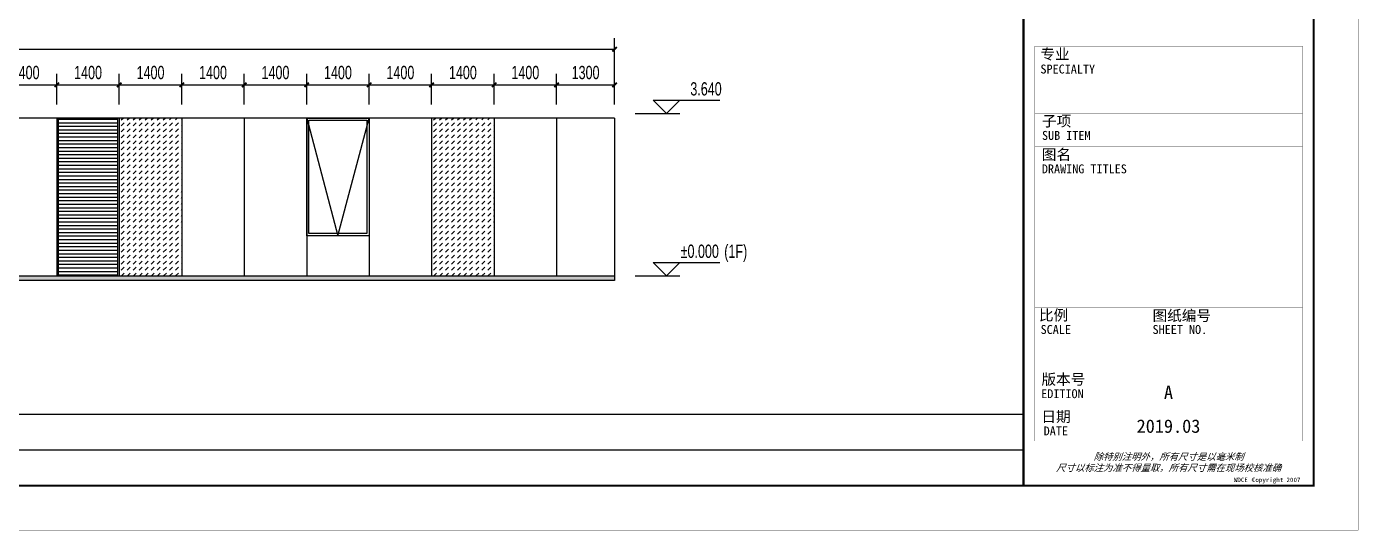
# Model space of a CAD drawing. Extents: x -3 to 440502, y -49243 to 59402.
# Drawn here: x 232456 to 262302, y -2 to 11289 of the extents above; entities that cross this region are included whole.
import ezdxf
from ezdxf.enums import TextEntityAlignment as Align

# ---------------------------------------------------------------- set-up
doc = ezdxf.new("R2010")
doc.units = 0
doc.header["$LTSCALE"] = 1000
doc.header["$MEASUREMENT"] = 0
for name, color, linetype in [('01-标注_尺寸', 124, 'Continuous'), ('01-标注_标高', 200, 'Continuous'), ('02-TEXT_标注', 130, 'Continuous'), ('05-填充_156', 156, 'Continuous'), ('05-填充_18', 18, 'Continuous'), ('A-0-图名图例', 2, 'Continuous'), ('A-C_窗', 140, 'Continuous'), ('E-立面', 255, 'Continuous')]:
    doc.layers.add(name, color=color, linetype=linetype)
doc.styles.add('_TCH_DIM', font='ros.shx', dxfattribs={"bigfont": 'jd.shx'})
doc.styles.add('_TCH_DIM_T3', font='ros.shx', dxfattribs={"width": 0.705882, "bigfont": 'jd.shx'})
doc.styles.add('图签信息$0$华文细黑', font='STXIHEI.TTF', dxfattribs={"height": 10})
doc.dimstyles.new('_TCH_ARCH&&100', dxfattribs={"dimtxt": 297.5, "dimasz": 100, "dimexe": 250, "dimexo": 300, "dimgap": 126.25, "dimtad": 1, "dimdec": 0, "dimzin": 0, "dimdsep": 46, "dimtxsty": '_TCH_DIM_T3', "dimblk": 'ARCHTICK', "dimcen": 0.09, "dimclrt": 7, "dimazin": 2, "dimtfac": 1, "dimtdec": 0, "dimtix": 1, "dimtmove": 2, "dimatfit": 3, "dimfxl": 0, "dimtolj": 1, "dimtzin": 0, "dimarcsym": 0})

# ---------------------------------------------------------------- blocks, each defined once
blk = doc.blocks.new('图框-A1')
for points, const_width in [([(0, 0), (841, 0), (841, 594), (0, 594)], 0.05), ([(766, 584), (25, 584), (25, 10), (766, 10)], 0.5)]:
    blk.add_lwpolyline(points, close=True, dxfattribs=dict(const_width=const_width))
blk = doc.blocks.new('图签信息$0$WDCE Copyright200X')
at = {"const_width": 0.016}
blk.add_lwpolyline([(-10.6, 1.26, 1), (-11.4, 1.26, 1)], format="xyb", close=True, dxfattribs=at)
at = {"style": '图签信息$0$华文细黑'}
for s, p in [('WDCE ', (-11.46, 0.5)), ('     Copyright ', (-3.51, 0.5))]:
    blk.add_text(s, height=1, dxfattribs=at).set_placement(p, align=Align.BOTTOM_RIGHT)
blk.add_text('c', height=0.6, dxfattribs=at).set_placement((-11.04, 1.35), align=Align.MIDDLE_CENTER)
blk.add_attdef('200X', text='', height=1, dxfattribs=at).set_placement((-0.45, 0.5), align=Align.BOTTOM_RIGHT)
blk = doc.blocks.new('图签信息')
at = {"const_width": 0.5}
blk.add_lwpolyline([(-65, 0), (0, 0), (0, 500.5), (-65, 500.5)], close=True, dxfattribs=at)
at = {"const_width": 0.05}
for points in [[(-62.5, 98.5), (-2.5, 98.5), (-2.5, 10), (-62.5, 10), (-62.5, 98.5)], [(-62.5, 83.5), (-2.5, 83.5)], [(-62.5, 76), (-2.5, 76)], [(-62.5, 40), (-2.5, 40)], [(-37.5, 40), (-37.5, 26)], [(-62.5, 26), (-2.5, 26)], [(-62.5, 18), (-2.5, 18)]]:
    blk.add_lwpolyline(points, dxfattribs=at)
blk.add_blockref('图签信息$0$WDCE Copyright200X', (-2.5, 0)).add_auto_attribs({'200X': '2007'})
at = {"style": '图签信息$0$华文细黑'}
for s, height, p in [('专业', 2.4, (-61.23, 97.93)), ('SPECIALTY', 2, (-61.23, 94.38)), ('子项', 2.4, (-60.88, 82.92)), ('SUB ITEM', 2, (-60.88, 79.5)), ('图名', 2.4, (-60.91, 75.41)), ('DRAWING TITLES', 2, (-60.91, 72)), ('比例', 2.4, (-61.56, 39.42)), ('图纸编号', 2.4, (-36.1, 39.32)), ('SCALE', 2, (-61.19, 36)), ('SHEET NO.', 2, (-36.1, 36)), ('版本号', 2.4, (-61, 25.03)), ('EDITION', 2, (-61.06, 21.61)), ('日期', 2.4, (-61, 16.68)), ('DATE', 2, (-60.5, 13.26))]:
    blk.add_text(s, height=height, dxfattribs=at).set_placement(p, align=Align.TOP_LEFT)
at = {"color": 4, "style": '图签信息$0$华文细黑'}
for s, p in [('A', (-32.53, 19.4)), ('2019.03', (-32.53, 11.84))]:
    blk.add_text(s, height=3, dxfattribs=at).set_placement(p, align=Align.CENTER)
at = {"style": '图签信息$0$华文细黑', "oblique": 20}
for s, p in [('除特别注明外，所有尺寸是以毫米制', (-32.5, 6.5)), ('尺寸以标注为准不得量取，所有尺寸需在现场校核准确', (-32.5, 4))]:
    blk.add_text(s, height=1.5, dxfattribs=at).set_placement(p, align=Align.MIDDLE_CENTER)
blk = doc.blocks.new('图签-A1')
at = {"color": 2}
blk.add_blockref('图签信息', (0, 0), dxfattribs=at)
blk = doc.blocks.new('A$C70DF4B89')
at = {"layer": 'A-C_窗'}
for points in [[(-1400, 2640), (0, 2640), (0, 0), (-1400, 0)], [(-1350, 2590), (-50, 2590), (-50, 50), (-1350, 50)]]:
    blk.add_lwpolyline(points, close=True, dxfattribs=at)
blk.add_lwpolyline([(-1400, 2640), (-700, 0), (0, 2640)], dxfattribs=at)
blk = doc.blocks.new('*U80')
for p, q in [((0, 1600), (45267, 1600)), ((0, 800), (45267, 800)), ((0, 0), (45267, 0))]:
    blk.add_line(p, q)
blk = doc.blocks.new('_ArchTick')
at = {"color": 0, "linetype": 'ByBlock', "const_width": 0.4}
blk.add_lwpolyline([(-0.5, -0.5), (0.5, 0.5)], dxfattribs=at)
blk = doc.blocks.new('*D632')
at = {"layer": '01-标注_尺寸', "color": 0, "lineweight": -2, "transparency": 16777216}
for p, q in [((231733, 9540), (231733, 10233)), ((233133, 9540), (233133, 10233)), ((231733, 9983), (233133, 9983))]:
    blk.add_line(p, q, dxfattribs=at)
at = {"layer": 'Defpoints', "color": 0, "transparency": 16777216}
for p in [(233133, 9983), (231733, 9240), (233133, 9240)]:
    blk.add_point(p, dxfattribs=at)
at = {"layer": '01-标注_尺寸', "color": 0, "lineweight": -2, "transparency": 16777216, "xscale": 100, "yscale": 100, "zscale": 100, "rotation": 180}
blk.add_blockref('_ArchTick', (231733, 9983), dxfattribs=at)
at = {"layer": '01-标注_尺寸', "color": 0, "lineweight": -2, "transparency": 16777216, "xscale": 100, "yscale": 100, "zscale": 100}
blk.add_blockref('_ArchTick', (233133, 9983), dxfattribs=at)
at = {"layer": '01-标注_尺寸', "color": 7, "transparency": 16777216, "insert": (232433, 10258), "char_height": 297.5, "attachment_point": 5, "style": '_TCH_DIM_T3'}
blk.add_mtext('\\A1;1400', dxfattribs=at)
blk = doc.blocks.new('*D633')
at = {"layer": '01-标注_尺寸', "color": 0, "lineweight": -2, "transparency": 16777216}
for p, q in [((233133, 9540), (233133, 10233)), ((234533, 9540), (234533, 10233)), ((233133, 9983), (234533, 9983))]:
    blk.add_line(p, q, dxfattribs=at)
at = {"layer": 'Defpoints', "color": 0, "transparency": 16777216}
for p in [(234533, 9983), (233133, 9240), (234533, 9240)]:
    blk.add_point(p, dxfattribs=at)
at = {"layer": '01-标注_尺寸', "color": 0, "lineweight": -2, "transparency": 16777216, "xscale": 100, "yscale": 100, "zscale": 100, "rotation": 180}
blk.add_blockref('_ArchTick', (233133, 9983), dxfattribs=at)
at = {"layer": '01-标注_尺寸', "color": 0, "lineweight": -2, "transparency": 16777216, "xscale": 100, "yscale": 100, "zscale": 100}
blk.add_blockref('_ArchTick', (234533, 9983), dxfattribs=at)
at = {"layer": '01-标注_尺寸', "color": 7, "transparency": 16777216, "insert": (233833, 10258), "char_height": 297.5, "attachment_point": 5, "style": '_TCH_DIM_T3'}
blk.add_mtext('\\A1;1400', dxfattribs=at)
blk = doc.blocks.new('*D634')
at = {"layer": '01-标注_尺寸', "color": 0, "lineweight": -2, "transparency": 16777216}
for p, q in [((234533, 9540), (234533, 10233)), ((235933, 9540), (235933, 10233)), ((234533, 9983), (235933, 9983))]:
    blk.add_line(p, q, dxfattribs=at)
at = {"layer": 'Defpoints', "color": 0, "transparency": 16777216}
for p in [(235933, 9983), (234533, 9240), (235933, 9240)]:
    blk.add_point(p, dxfattribs=at)
at = {"layer": '01-标注_尺寸', "color": 0, "lineweight": -2, "transparency": 16777216, "xscale": 100, "yscale": 100, "zscale": 100, "rotation": 180}
blk.add_blockref('_ArchTick', (234533, 9983), dxfattribs=at)
at = {"layer": '01-标注_尺寸', "color": 0, "lineweight": -2, "transparency": 16777216, "xscale": 100, "yscale": 100, "zscale": 100}
blk.add_blockref('_ArchTick', (235933, 9983), dxfattribs=at)
at = {"layer": '01-标注_尺寸', "color": 7, "transparency": 16777216, "insert": (235233, 10258), "char_height": 297.5, "attachment_point": 5, "style": '_TCH_DIM_T3'}
blk.add_mtext('\\A1;1400', dxfattribs=at)
blk = doc.blocks.new('*D635')
at = {"layer": '01-标注_尺寸', "color": 0, "lineweight": -2, "transparency": 16777216}
for p, q in [((235933, 9540), (235933, 10233)), ((237333, 9540), (237333, 10233)), ((235933, 9983), (237333, 9983))]:
    blk.add_line(p, q, dxfattribs=at)
at = {"layer": 'Defpoints', "color": 0, "transparency": 16777216}
for p in [(237333, 9983), (235933, 9240), (237333, 9240)]:
    blk.add_point(p, dxfattribs=at)
at = {"layer": '01-标注_尺寸', "color": 0, "lineweight": -2, "transparency": 16777216, "xscale": 100, "yscale": 100, "zscale": 100, "rotation": 180}
blk.add_blockref('_ArchTick', (235933, 9983), dxfattribs=at)
at = {"layer": '01-标注_尺寸', "color": 0, "lineweight": -2, "transparency": 16777216, "xscale": 100, "yscale": 100, "zscale": 100}
blk.add_blockref('_ArchTick', (237333, 9983), dxfattribs=at)
at = {"layer": '01-标注_尺寸', "color": 7, "transparency": 16777216, "insert": (236633, 10258), "char_height": 297.5, "attachment_point": 5, "style": '_TCH_DIM_T3'}
blk.add_mtext('\\A1;1400', dxfattribs=at)
blk = doc.blocks.new('*D636')
at = {"layer": '01-标注_尺寸', "color": 0, "lineweight": -2, "transparency": 16777216}
for p, q in [((237333, 9540), (237333, 10233)), ((238733, 9540), (238733, 10233)), ((237333, 9983), (238733, 9983))]:
    blk.add_line(p, q, dxfattribs=at)
at = {"layer": 'Defpoints', "color": 0, "transparency": 16777216}
for p in [(238733, 9983), (237333, 9240), (238733, 9240)]:
    blk.add_point(p, dxfattribs=at)
at = {"layer": '01-标注_尺寸', "color": 0, "lineweight": -2, "transparency": 16777216, "xscale": 100, "yscale": 100, "zscale": 100, "rotation": 180}
blk.add_blockref('_ArchTick', (237333, 9983), dxfattribs=at)
at = {"layer": '01-标注_尺寸', "color": 0, "lineweight": -2, "transparency": 16777216, "xscale": 100, "yscale": 100, "zscale": 100}
blk.add_blockref('_ArchTick', (238733, 9983), dxfattribs=at)
at = {"layer": '01-标注_尺寸', "color": 7, "transparency": 16777216, "insert": (238033, 10258), "char_height": 297.5, "attachment_point": 5, "style": '_TCH_DIM_T3'}
blk.add_mtext('\\A1;1400', dxfattribs=at)
blk = doc.blocks.new('*D637')
at = {"layer": '01-标注_尺寸', "color": 0, "lineweight": -2, "transparency": 16777216}
for p, q in [((238733, 9540), (238733, 10233)), ((240133, 9540), (240133, 10233)), ((238733, 9983), (240133, 9983))]:
    blk.add_line(p, q, dxfattribs=at)
at = {"layer": 'Defpoints', "color": 0, "transparency": 16777216}
for p in [(240133, 9983), (238733, 9240), (240133, 9240)]:
    blk.add_point(p, dxfattribs=at)
at = {"layer": '01-标注_尺寸', "color": 0, "lineweight": -2, "transparency": 16777216, "xscale": 100, "yscale": 100, "zscale": 100, "rotation": 180}
blk.add_blockref('_ArchTick', (238733, 9983), dxfattribs=at)
at = {"layer": '01-标注_尺寸', "color": 0, "lineweight": -2, "transparency": 16777216, "xscale": 100, "yscale": 100, "zscale": 100}
blk.add_blockref('_ArchTick', (240133, 9983), dxfattribs=at)
at = {"layer": '01-标注_尺寸', "color": 7, "transparency": 16777216, "insert": (239433, 10258), "char_height": 297.5, "attachment_point": 5, "style": '_TCH_DIM_T3'}
blk.add_mtext('\\A1;1400', dxfattribs=at)
blk = doc.blocks.new('*D638')
at = {"layer": '01-标注_尺寸', "color": 0, "lineweight": -2, "transparency": 16777216}
for p, q in [((240133, 9540), (240133, 10233)), ((241533, 9540), (241533, 10233)), ((240133, 9983), (241533, 9983))]:
    blk.add_line(p, q, dxfattribs=at)
at = {"layer": 'Defpoints', "color": 0, "transparency": 16777216}
for p in [(241533, 9983), (240133, 9240), (241533, 9240)]:
    blk.add_point(p, dxfattribs=at)
at = {"layer": '01-标注_尺寸', "color": 0, "lineweight": -2, "transparency": 16777216, "xscale": 100, "yscale": 100, "zscale": 100, "rotation": 180}
blk.add_blockref('_ArchTick', (240133, 9983), dxfattribs=at)
at = {"layer": '01-标注_尺寸', "color": 0, "lineweight": -2, "transparency": 16777216, "xscale": 100, "yscale": 100, "zscale": 100}
blk.add_blockref('_ArchTick', (241533, 9983), dxfattribs=at)
at = {"layer": '01-标注_尺寸', "color": 7, "transparency": 16777216, "insert": (240833, 10258), "char_height": 297.5, "attachment_point": 5, "style": '_TCH_DIM_T3'}
blk.add_mtext('\\A1;1400', dxfattribs=at)
blk = doc.blocks.new('*D639')
at = {"layer": '01-标注_尺寸', "color": 0, "lineweight": -2, "transparency": 16777216}
for p, q in [((241533, 9540), (241533, 10233)), ((242933, 9540), (242933, 10233)), ((241533, 9983), (242933, 9983))]:
    blk.add_line(p, q, dxfattribs=at)
at = {"layer": 'Defpoints', "color": 0, "transparency": 16777216}
for p in [(242933, 9983), (241533, 9240), (242933, 9240)]:
    blk.add_point(p, dxfattribs=at)
at = {"layer": '01-标注_尺寸', "color": 0, "lineweight": -2, "transparency": 16777216, "xscale": 100, "yscale": 100, "zscale": 100, "rotation": 180}
blk.add_blockref('_ArchTick', (241533, 9983), dxfattribs=at)
at = {"layer": '01-标注_尺寸', "color": 0, "lineweight": -2, "transparency": 16777216, "xscale": 100, "yscale": 100, "zscale": 100}
blk.add_blockref('_ArchTick', (242933, 9983), dxfattribs=at)
at = {"layer": '01-标注_尺寸', "color": 7, "transparency": 16777216, "insert": (242233, 10258), "char_height": 297.5, "attachment_point": 5, "style": '_TCH_DIM_T3'}
blk.add_mtext('\\A1;1400', dxfattribs=at)
blk = doc.blocks.new('*D640')
at = {"layer": '01-标注_尺寸', "color": 0, "lineweight": -2, "transparency": 16777216}
for p, q in [((242933, 9540), (242933, 10233)), ((244333, 9540), (244333, 10233)), ((242933, 9983), (244333, 9983))]:
    blk.add_line(p, q, dxfattribs=at)
at = {"layer": 'Defpoints', "color": 0, "transparency": 16777216}
for p in [(244333, 9983), (242933, 9240), (244333, 9240)]:
    blk.add_point(p, dxfattribs=at)
at = {"layer": '01-标注_尺寸', "color": 0, "lineweight": -2, "transparency": 16777216, "xscale": 100, "yscale": 100, "zscale": 100, "rotation": 180}
blk.add_blockref('_ArchTick', (242933, 9983), dxfattribs=at)
at = {"layer": '01-标注_尺寸', "color": 0, "lineweight": -2, "transparency": 16777216, "xscale": 100, "yscale": 100, "zscale": 100}
blk.add_blockref('_ArchTick', (244333, 9983), dxfattribs=at)
at = {"layer": '01-标注_尺寸', "color": 7, "transparency": 16777216, "insert": (243633, 10258), "char_height": 297.5, "attachment_point": 5, "style": '_TCH_DIM_T3'}
blk.add_mtext('\\A1;1400', dxfattribs=at)
blk = doc.blocks.new('*D641')
at = {"layer": '01-标注_尺寸', "color": 0, "lineweight": -2, "transparency": 16777216}
for p, q in [((244333, 9540), (244333, 10233)), ((245633, 9540), (245633, 10233)), ((244333, 9983), (245633, 9983))]:
    blk.add_line(p, q, dxfattribs=at)
at = {"layer": 'Defpoints', "color": 0, "transparency": 16777216}
for p in [(245633, 9983), (244333, 9240), (245633, 9240)]:
    blk.add_point(p, dxfattribs=at)
at = {"layer": '01-标注_尺寸', "color": 0, "lineweight": -2, "transparency": 16777216, "xscale": 100, "yscale": 100, "zscale": 100, "rotation": 180}
blk.add_blockref('_ArchTick', (244333, 9983), dxfattribs=at)
at = {"layer": '01-标注_尺寸', "color": 0, "lineweight": -2, "transparency": 16777216, "xscale": 100, "yscale": 100, "zscale": 100}
blk.add_blockref('_ArchTick', (245633, 9983), dxfattribs=at)
at = {"layer": '01-标注_尺寸', "color": 7, "transparency": 16777216, "insert": (244983, 10258), "char_height": 297.5, "attachment_point": 5, "style": '_TCH_DIM_T3'}
blk.add_mtext('\\A1;1300', dxfattribs=at)
blk = doc.blocks.new('*D642')
at = {"layer": '01-标注_尺寸', "color": 0, "lineweight": -2, "transparency": 16777216}
for p, q in [((215033, 9841), (215033, 11033)), ((215033, 10783), (245633, 10783)), ((245633, 9841), (245633, 11033))]:
    blk.add_line(p, q, dxfattribs=at)
at = {"layer": 'Defpoints', "color": 0, "transparency": 16777216}
for p in [(245633, 10783), (215033, 9541), (245633, 9541)]:
    blk.add_point(p, dxfattribs=at)
at = {"layer": '01-标注_尺寸', "color": 0, "lineweight": -2, "transparency": 16777216, "xscale": 100, "yscale": 100, "zscale": 100, "rotation": 180}
blk.add_blockref('_ArchTick', (215033, 10783), dxfattribs=at)
at = {"layer": '01-标注_尺寸', "color": 0, "lineweight": -2, "transparency": 16777216, "xscale": 100, "yscale": 100, "zscale": 100}
blk.add_blockref('_ArchTick', (245633, 10783), dxfattribs=at)
at = {"layer": '01-标注_尺寸', "color": 7, "transparency": 16777216, "insert": (230333, 11058), "char_height": 297.5, "attachment_point": 5, "style": '_TCH_DIM_T3'}
blk.add_mtext('\\A1;30600', dxfattribs=at)

msp = doc.modelspace()

# ---------------------------------------------------------------- hatches: boundary and pattern name
at = {"layer": '05-填充_156'}
h = msp.add_hatch(dxfattribs=at)
h.set_pattern_fill('DASH', color=256, scale=100, angle=-45)
h.set_pattern_definition([(45, (217199.92, -188412.35), (4e-14, 134.70384), [95.25, -95.25])])
h.paths.add_polyline_path([(235932.6, 9240), (234532.6, 9240), (234532.6, 5700), (235932.6, 5700)])
h = msp.add_hatch(dxfattribs=at)
h.set_pattern_fill('DASH', color=256, scale=100, angle=-45)
h.set_pattern_definition([(45, (224199.92, -188412.35), (4e-14, 134.70384), [95.25, -95.25])])
h.paths.add_polyline_path([(242932.6, 9240), (241532.6, 9240), (241532.6, 5700), (242932.6, 5700)])
at = {"layer": '05-填充_18'}
h = msp.add_hatch(color=256, dxfattribs=at)
h.dxf.hatch_style = 1
h.paths.add_polyline_path([(215032.6, 5700), (215032.6, 5600), (245632.6, 5600), (245632.6, 5700)])
at = {"layer": 'A-C_窗'}
h = msp.add_hatch(dxfattribs=at)
h.set_pattern_fill('ANSI31', color=256, scale=50, angle=315)
h.set_pattern_definition([(0, (591520.75, -141756.25), (2e-14, 79.375), [])])
h.paths.add_polyline_path([(233162.6, 9240), (233162.6, 5700), (234502.6, 5700), (234502.6, 9240)])

# ---------------------------------------------------------------- linework, layer by layer
at = {"layer": '01-标注_标高'}
for p, q in [((246795.1, 9340), (246495.1, 9640)), ((246495.1, 9640), (247991.1, 9640)), ((246795.1, 9340), (247095.1, 9640)), ((246095.1, 9340), (247095.1, 9340)), ((246795.1, 5700), (246495.1, 6000)), ((246495.1, 6000), (247991.1, 6000)), ((246795.1, 5700), (247095.1, 6000)), ((246095.1, 5700), (247095.1, 5700))]:
    msp.add_line(p, q, dxfattribs=at)
at = {"layer": 'A-C_窗'}
for points in [[(233132.6, 9240), (233132.6, 5700)], [(234532.6, 9240), (234532.6, 5700)], [(235932.6, 9240), (235932.6, 5700)], [(237332.6, 9240), (237332.6, 5700)], [(238732.6, 9240), (238732.6, 5700)], [(240132.6, 9240), (240132.6, 5700)], [(241532.6, 9240), (241532.6, 5700)], [(242932.6, 9240), (242932.6, 5700)], [(244332.6, 9240), (244332.6, 5700)], [(215032.6, 5700), (245632.6, 5700)]]:
    msp.add_lwpolyline(points, dxfattribs=at)
msp.add_lwpolyline([(233162.6, 5700), (234502.6, 5700), (234502.6, 9240), (233162.6, 9240)], close=True, dxfattribs=at)
at = {"layer": 'E-立面'}
msp.add_line((245632.6, 9240), (215032.6, 9240), dxfattribs=at)
for points in [[(245632.6, 9240), (245632.6, 5600)], [(245632.6, 5600), (215032.6, 5600)]]:
    msp.add_lwpolyline(points, dxfattribs=at)

# ---------------------------------------------------------------- block references
at = {"xscale": 100, "yscale": 100, "zscale": 100}
for name, p in [('图框-A1', (178200, 0)), ('图签-A1', (261300, 1000))]:
    msp.add_blockref(name, p, dxfattribs=at)
at = {"layer": 'A-0-图名图例'}
msp.add_blockref('*U80', (209532.6, 1000), dxfattribs=at)
at = {"layer": 'A-C_窗'}
msp.add_blockref('A$C70DF4B89', (240132.6, 6600), dxfattribs=at)

# ---------------------------------------------------------------- texts
at = {"layer": '02-TEXT_标注', "style": '_TCH_DIM', "width": 0.705882}
for s, p in [('3.640', (247331.1, 9745)), ('%%P0.000', (247113.6, 6105)), ('(1F)', (248091.1, 6105))]:
    msp.add_text(s, height=297.5, dxfattribs=at).set_placement(p)

# ---------------------------------------------------------------- dimensions: what is measured, and where the dimension line sits
at = {"layer": '01-标注_尺寸'}
for p1, p2, distance, picture, middle in [((215032.6, 9541.1), (245632.6, 9541.1), 1242.2, '*D642', (230332.6, 11058.3)), ((231732.6, 9240), (233132.6, 9240), 743.3, '*D632', (232432.6, 10258.3)), ((233132.6, 9240), (234532.6, 9240), 743.3, '*D633', (233832.6, 10258.3)), ((234532.6, 9240), (235932.6, 9240), 743.3, '*D634', (235232.6, 10258.3)), ((235932.6, 9240), (237332.6, 9240), 743.3, '*D635', (236632.6, 10258.3)), ((237332.6, 9240), (238732.6, 9240), 743.3, '*D636', (238032.6, 10258.3)), ((238732.6, 9240), (240132.6, 9240), 743.3, '*D637', (239432.6, 10258.3)), ((240132.6, 9240), (241532.6, 9240), 743.3, '*D638', (240832.6, 10258.3)), ((241532.6, 9240), (242932.6, 9240), 743.3, '*D639', (242232.6, 10258.3)), ((242932.6, 9240), (244332.6, 9240), 743.3, '*D640', (243632.6, 10258.3)), ((244332.6, 9240), (245632.6, 9240), 743.3, '*D641', (244982.6, 10258.3))]:
    dim = msp.add_aligned_dim(p1=p1, p2=p2, distance=distance, dimstyle='_TCH_ARCH&&100', dxfattribs=at)
    dim.commit()
    dim.dimension.update_dxf_attribs({"geometry": picture, "text_midpoint": middle})

doc.saveas('drawing.dxf')
